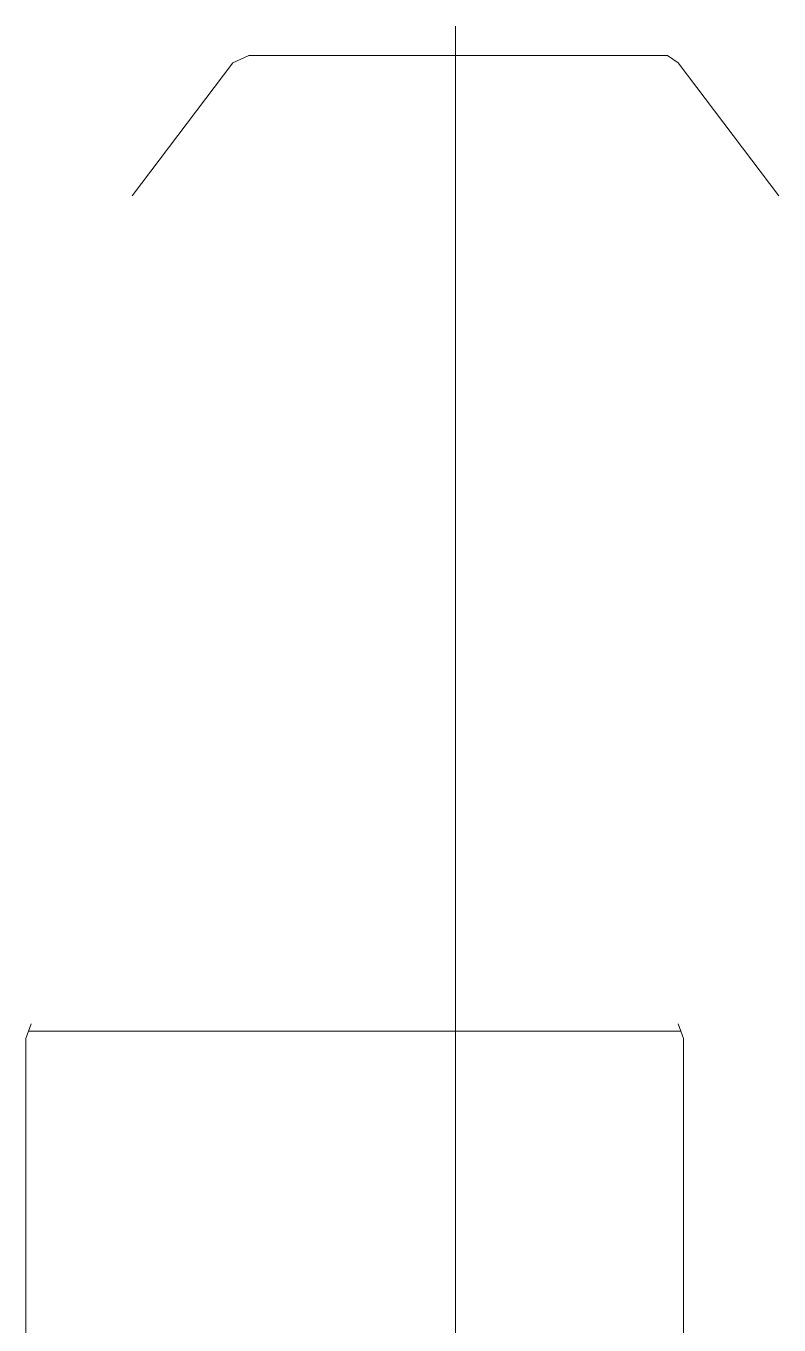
# Model space of a CAD drawing. Header units: inches. Extents: x 2435 to 7572, y 377 to 2555.
# Drawn here: x 6510.9 to 6606.7, y 1609.9 to 1775.1 of the extents above; entities that cross this region are included whole.
import ezdxf

# ---------------------------------------------------------------- set-up
doc = ezdxf.new("R2010")
doc.units = ezdxf.units.IN
doc.header["$MEASUREMENT"] = 0

msp = doc.modelspace()

# ---------------------------------------------------------------- linework, layer by layer
at = {"lineweight": 5}
for p, q in [((6565.51, 1775.08), (6565.51, 1550.45)), ((6537.19, 1770.38), (6539.21, 1771.32)), ((6539.21, 1771.32), (6592.49, 1771.32)), ((6592.49, 1771.32), (6593.84, 1770.38)), ((6524.38, 1753.47), (6537.19, 1770.38)), ((6593.84, 1770.38), (6606.65, 1753.47)), ((6510.89, 1646.32), (6511.56, 1648.2)), ((6511.22, 1647.26), (6594.18, 1647.26)), ((6593.84, 1648.2), (6594.51, 1646.32)), ((6510.89, 1600.27), (6510.89, 1646.32)), ((6594.51, 1646.32), (6594.51, 1600.27))]:
    msp.add_line(p, q, dxfattribs=at)

doc.saveas('drawing.dxf')
